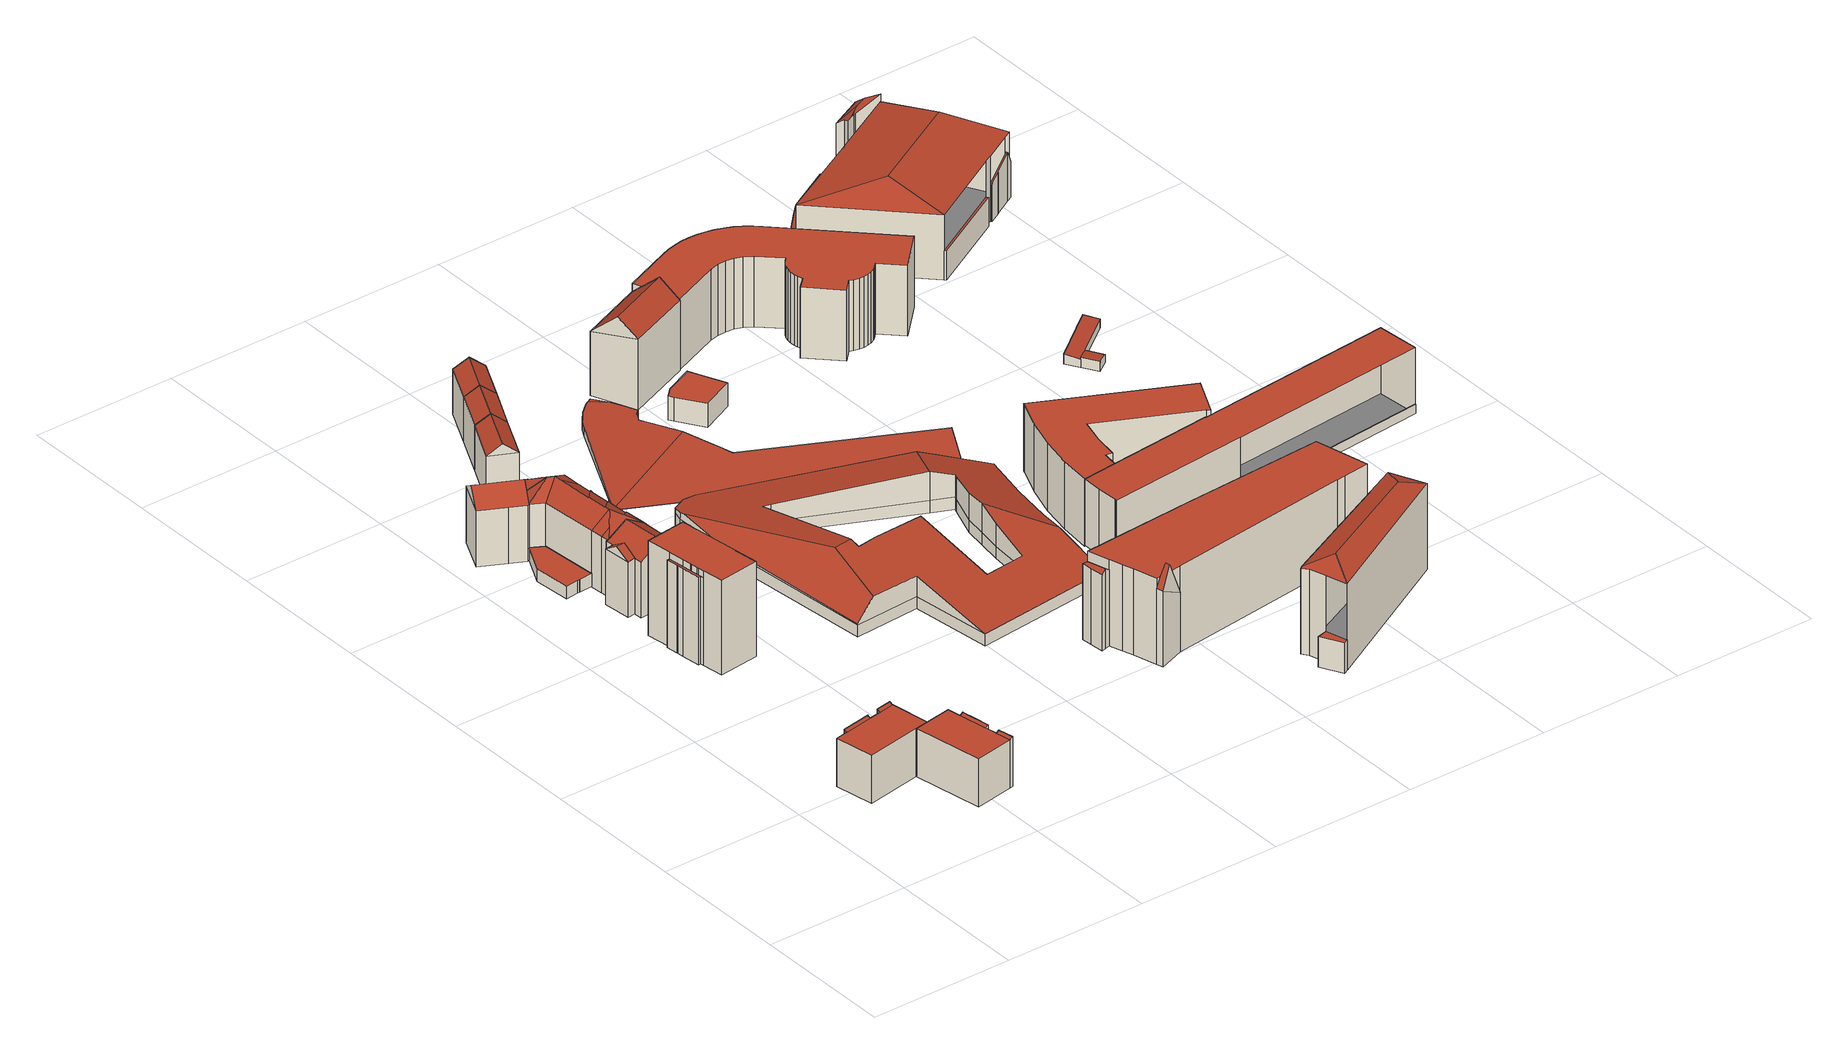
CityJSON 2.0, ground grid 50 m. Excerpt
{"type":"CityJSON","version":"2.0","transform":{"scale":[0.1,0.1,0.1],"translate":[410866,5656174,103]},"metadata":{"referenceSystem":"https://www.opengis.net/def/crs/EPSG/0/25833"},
"CityObjects":{
"building1":{"type":"Building","attributes":{"Gemeindeschluessel":14612000,"Geometrietyp2DReferenz":"3000","function":"31001_9998","roofType":"9999"},"children":["building1-1","building1-2","building1-3"]},
"building1-1":{"type":"BuildingPart","attributes":{"Dachtyp_tdc":"tdcPolyFlatRoof","Dachneigung":26.48,"QualitaetDacherkennung":44,"Geometrietyp2DReferenz":"3000","measuredHeight":17.35,"roofType":"2100"},"parents":["building1"],"geometry":[{"type":"MultiSurface","lod":"2","boundaries":[[[0,1,2,3]],[[1,4,5,2]],[[4,6,7,5]],[[6,8,9,7]],[[10,0,3,11]],[[10,8,6,4,1,0]],[[3,2,5,7,9,11]]],"semantics":{"surfaces":[{"type":"WallSurface"},{"type":"RoofSurface"},{"type":"GroundSurface"}],"values":[0,0,0,0,0,1,2]}}]},
"building1-2":{"type":"BuildingPart","attributes":{"Dachtyp_tdc":"tdcPolyFlatRoof","Dachneigung":30.04,"QualitaetDacherkennung":31,"Geometrietyp2DReferenz":"3000","measuredHeight":17.42,"roofType":"2100"},"parents":["building1"],"geometry":[{"type":"MultiSurface","lod":"2","boundaries":[[[12,13,14,15]],[[16,17,18,19]],[[17,12,15,18]],[[17,16,13,12]],[[15,14,19,18]]],"semantics":{"surfaces":[{"type":"WallSurface"},{"type":"RoofSurface"},{"type":"GroundSurface"}],"values":[0,0,0,1,2]}}]},
"building1-3":{"type":"BuildingPart","attributes":{"Dachtyp_tdc":"tdcPolyFlatRoof","Dachneigung":0,"QualitaetDacherkennung":74,"Geometrietyp2DReferenz":"3000","measuredHeight":16.84,"roofType":"1000"},"parents":["building1"],"geometry":[{"type":"MultiSurface","lod":"2","boundaries":[[[20,10,11]],[[21,9,8]],[[21,22,16,19,9]],[[23,24,25,14,13]],[[24,26,27,25]],[[26,28,29,27]],[[28,30,31,29]],[[28,26,24,23,22,21,20,30]],[[31,11,9,19,14,25,27,29]],[[30,20,11,31]]],"semantics":{"surfaces":[{"type":"WallSurface"},{"type":"RoofSurface"},{"type":"GroundSurface"}],"values":[0,0,0,0,0,0,0,1,2,0]}}]},
"building2":{"type":"Building","attributes":{"Gemeindeschluessel":14612000,"Geometrietyp2DReferenz":"3000","function":"31001_9998","roofType":"9999"},"children":["building2-1","building2-2","building2-3"]},
"building2-1":{"type":"BuildingPart","attributes":{"Dachtyp_tdc":"tdcPolyFlatRoof","Dachneigung":26.18,"QualitaetDacherkennung":71,"Geometrietyp2DReferenz":"3000","measuredHeight":17.4,"roofType":"2100"},"parents":["building2"],"geometry":[{"type":"MultiSurface","lod":"2","boundaries":[[[32,33,34,35]],[[33,36,37,34]],[[36,38,39,37]],[[38,40,41,39]],[[40,42,43,41]],[[40,38,36,33,32,42]],[[43,35,34,37,39,41]]],"semantics":{"surfaces":[{"type":"WallSurface"},{"type":"RoofSurface"},{"type":"GroundSurface"}],"values":[0,0,0,0,0,1,2]}}]},
"building2-2":{"type":"BuildingPart","attributes":{"Dachtyp_tdc":"tdcPolyFlatRoof","Dachneigung":32.02,"QualitaetDacherkennung":54,"Geometrietyp2DReferenz":"3000","measuredHeight":17.48,"roofType":"2100"},"parents":["building2"],"geometry":[{"type":"MultiSurface","lod":"2","boundaries":[[[44,45,46,47]],[[48,49,50,51]],[[49,44,47,50]],[[49,48,45,44]],[[47,46,51,50]]],"semantics":{"surfaces":[{"type":"WallSurface"},{"type":"RoofSurface"},{"type":"GroundSurface"}],"values":[0,0,0,1,2]}}]},
"building2-3":{"type":"BuildingPart","attributes":{"Dachtyp_tdc":"tdcPolyFlatRoof","Dachneigung":0,"QualitaetDacherkennung":74,"Geometrietyp2DReferenz":"3000","measuredHeight":16.84,"roofType":"1000"},"parents":["building2"],"geometry":[{"type":"MultiSurface","lod":"2","boundaries":[[[52,53,54,46,45]],[[53,26,27,54]],[[26,24,25,27]],[[24,55,56,25]],[[55,32,35,56]],[[32,55,24,26,53,52,57,42]],[[43,51,46,54,27,25,56,35]],[[42,57,48,51,43]]],"semantics":{"surfaces":[{"type":"WallSurface"},{"type":"RoofSurface"},{"type":"GroundSurface"}],"values":[0,0,0,0,0,1,2,0]}}]},
"building3":{"type":"Building","attributes":{"Gemeindeschluessel":14612000,"Geometrietyp2DReferenz":"3000","function":"31001_9998","roofType":"9999"},"children":["building3-1","building3-2","building3-3","building3-4"]},
"building3-1":{"type":"BuildingPart","attributes":{"Dachtyp_tdc":"tdcPolyFlatRoof","Dachneigung":0,"QualitaetDacherkennung":58,"Geometrietyp2DReferenz":"3000","measuredHeight":33.25,"roofType":"1000"},"parents":["building3"],"geometry":[{"type":"MultiSurface","lod":"2","boundaries":[[[58,59,60]],[[58,61,62,59]],[[61,63,64,62]],[[63,65,66,64]],[[65,67,68,66]],[[67,69,70,68]],[[69,71,70]],[[72,73,74]],[[72,75,76,73]],[[75,77,78,76]],[[77,79,80,81,78]],[[77,75,72,69,67,65,63,61,58,79]],[[59,62,64,66,68,70,73,76,78,81]]],"semantics":{"surfaces":[{"type":"WallSurface"},{"type":"RoofSurface"},{"type":"GroundSurface"}],"values":[0,0,0,0,0,0,0,0,0,0,0,1,2]}}]},
"building3-2":{"type":"BuildingPart","attributes":{"Dachtyp_tdc":"tdcPolyFlatRoof","Dachneigung":0,"QualitaetDacherkennung":45,"Geometrietyp2DReferenz":"3000","measuredHeight":30.84,"roofType":"1000"},"parents":["building3"],"geometry":[{"type":"MultiSurface","lod":"2","boundaries":[[[71,82,83,70]],[[82,84,85,83]],[[84,86,87,85]],[[86,88,89,87]],[[88,90,89]],[[91,92,93]],[[91,94,95,92]],[[94,74,73,95]],[[94,91,88,86,84,82,71,74]],[[73,70,83,85,87,89,92,95]]],"semantics":{"surfaces":[{"type":"WallSurface"},{"type":"RoofSurface"},{"type":"GroundSurface"}],"values":[0,0,0,0,0,0,0,0,1,2]}}]},
"building3-3":{"type":"BuildingPart","attributes":{"Dachtyp_tdc":"tdcPolyFlatRoof","Dachneigung":0,"QualitaetDacherkennung":39,"Geometrietyp2DReferenz":"3000","measuredHeight":2.91,"roofType":"1000"},"parents":["building3"],"geometry":[{"type":"MultiSurface","lod":"2","boundaries":[[[90,96,97,89]],[[96,98,99,97]],[[98,100,101,99]],[[100,102,103,101]],[[102,93,92,103]],[[93,102,100,98,96,90]],[[89,97,99,101,103,92]]],"semantics":{"surfaces":[{"type":"WallSurface"},{"type":"RoofSurface"},{"type":"GroundSurface"}],"values":[0,0,0,0,0,1,2]}}]},
"building3-4":{"type":"BuildingPart","attributes":{"Dachtyp_tdc":"tdcPolyFlatRoof","Dachneigung":0,"QualitaetDacherkennung":61,"Geometrietyp2DReferenz":"3000","measuredHeight":30.77,"roofType":"1000"},"parents":["building3"],"geometry":[{"type":"MultiSurface","lod":"2","boundaries":[[[80,104,105,81]],[[104,106,107,105]],[[106,108,109,107]],[[108,110,111,109]],[[110,112,113,111]],[[112,114,115,113]],[[114,60,59,115]],[[60,114,112,110,108,106,104,80]],[[105,107,109,111,113,115,59,81]]],"semantics":{"surfaces":[{"type":"WallSurface"},{"type":"RoofSurface"},{"type":"GroundSurface"}],"values":[0,0,0,0,0,0,0,1,2]}}]},
"building4":{"type":"Building","attributes":{"Dachtyp_tdc":"tdcPolyFlatRoof","Gemeindeschluessel":14612000,"Dachneigung":0,"QualitaetDacherkennung":67,"Geometrietyp2DReferenz":"3000","measuredHeight":4.38,"function":"31001_9998","roofType":"1000"},"geometry":[{"type":"Solid","lod":"2","boundaries":[[[[116,117,118,119]],[[117,120,121,118]],[[120,122,123,121]],[[122,124,125,123]],[[124,126,127,125]],[[126,128,129,127]],[[128,130,131,129]],[[130,132,133,131]],[[132,116,119,133]],[[132,130,128,126,124,122,120,117,116]],[[119,118,121,123,125,127,129,131,133]]]],"semantics":{"surfaces":[{"type":"WallSurface"},{"type":"RoofSurface"},{"type":"GroundSurface"}],"values":[[0,0,0,0,0,0,0,0,0,1,2]]}}]},
"building5":{"type":"Building","attributes":{"Dachtyp_tdc":"tdcFreeFormRoof","Gemeindeschluessel":14612000,"Dachneigung":33.11,"QualitaetDacherkennung":54,"Geometrietyp2DReferenz":"3000","measuredHeight":24.17,"function":"31001_9998","roofType":"5000"},"geometry":[{"type":"Solid","lod":"2","boundaries":[[[[134,135,136,137,138]],[[139,140,141,142,138,137,143,144]],[[142,134,138]],[[136,143,137]],[[145,146,147,148,149,150,151,152,153]],[[139,144,146,145]],[[144,143,147,146]],[[143,136,148,147]],[[136,135,149,148]],[[135,134,150,149]],[[134,142,151,150]],[[142,141,152,151]],[[141,140,153,152]],[[140,139,145,153]]]],"semantics":{"surfaces":[{"type":"RoofSurface"},{"type":"WallSurface"},{"type":"GroundSurface"}],"values":[[0,0,1,1,2,1,1,1,1,1,1,1,1,1]]}}]},
"building6":{"type":"Building","attributes":{"Gemeindeschluessel":14612000,"Geometrietyp2DReferenz":"3000","function":"31001_9998","roofType":"9999"},"children":["building6-1","building6-2"]},
"building6-1":{"type":"BuildingPart","attributes":{"Dachtyp_tdc":"tdcGableRoof","Dachneigung":32.97,"QualitaetDacherkennung":72,"Geometrietyp2DReferenz":"3000","measuredHeight":22.6,"roofType":"3100"},"parents":["building6"],"geometry":[{"type":"MultiSurface","lod":"2","boundaries":[[[154,155,156,157]],[[155,158,159,156]],[[158,160,161,159]],[[162,163,164,165]],[[166,158,165,164,167]],[[158,166,160]],[[168,163,154]],[[154,163,162,155]],[[155,162,165,158]],[[156,159,161,157]]],"semantics":{"surfaces":[{"type":"WallSurface"},{"type":"RoofSurface"},{"type":"GroundSurface"}],"values":[0,0,0,1,1,0,0,0,0,2]}}]},
"building6-2":{"type":"BuildingPart","attributes":{"Dachtyp_tdc":"tdcGableRoof","Dachneigung":28.56,"QualitaetDacherkennung":68,"Geometrietyp2DReferenz":"3000","measuredHeight":23.86,"roofType":"3100"},"parents":["building6"],"geometry":[{"type":"MultiSurface","lod":"2","boundaries":[[[169,168,157,170]],[[168,154,157]],[[171,166,161,160,166]],[[166,172,173,161]],[[172,174,175,173]],[[174,176,177,175]],[[176,178,179,177]],[[178,180,181,179]],[[180,182,183,181]],[[182,184,185,183]],[[184,186,187,185]],[[186,188,189,187]],[[188,190,191,189]],[[190,192,193,191]],[[192,194,195,193]],[[194,196,197,195]],[[196,198,199,197]],[[198,200,201,199]],[[200,202,203,201]],[[202,204,205,203]],[[204,206,207,205]],[[206,208,209,207]],[[208,210,211,209]],[[210,212,213,211]],[[212,214,215,213]],[[214,169,170,215]],[[210,208,206,204,202,200,198,196,194,192,190,188,186,184,182,180,178,176]],[[176,174,172,166,171,167,168,169,214,212,210]],[[170,157,161,173,175,177,179,181,183,185,187,189,191,193,195,197,199,201,203,205,207,209,211,213,215]]],"semantics":{"surfaces":[{"type":"WallSurface"},{"type":"RoofSurface"},{"type":"GroundSurface"}],"values":[0,0,0,0,0,0,0,0,0,0,0,0,0,0,0,0,0,0,0,0,0,0,0,0,0,0,1,1,2]}}]},
"building7":{"type":"Building","attributes":{"Dachtyp_tdc":"tdcFreeFormRoof","Gemeindeschluessel":14612000,"Dachneigung":32.18,"QualitaetDacherkennung":74,"Geometrietyp2DReferenz":"3000","measuredHeight":24.27,"function":"31001_9998","roofType":"5000"},"geometry":[{"type":"Solid","lod":"2","boundaries":[[[[216,217,218]],[[219,216,218,220]],[[221,222,223,224,225,226,227,219,220,228]],[[229,230,221,228,231]],[[229,231,232]],[[233,234,230,229,232,178]],[[235,233,178,236]],[[235,236,237]],[[234,233,235,237,238]],[[239,222,221,230,234,238,240]],[[241,239,240,242]],[[241,242,243]],[[223,222,239,241,243,244]],[[245,224,223,244,246]],[[247,245,246,248]],[[247,248,249]],[[225,224,245,247,249,250]],[[226,225,250,251]],[[227,226,251,252]],[[253,216,219,227,252,254]],[[255,256,253,254,257]],[[258,255,257,259]],[[260,261,262,263,264,265,266,267,268,269,270,271,272,273,274,275,276,277,278,279,280,281,282,283,284]],[[257,254,261,260]],[[254,252,262,261]],[[252,251,263,262]],[[251,250,264,263]],[[250,249,265,264]],[[249,248,266,265]],[[248,246,267,266]],[[246,244,268,267]],[[244,243,269,268]],[[243,242,270,269]],[[242,240,271,270]],[[240,238,272,271]],[[238,237,273,272]],[[237,236,274,273]],[[236,178,275,274]],[[178,232,276,275]],[[232,231,277,276]],[[231,228,278,277]],[[228,220,279,278]],[[220,218,280,279]],[[218,217,281,280]],[[217,285,282,281]],[[285,135,283,282]],[[135,259,284,283]],[[259,257,260,284]],[[258,259,135]],[[256,255,258,135,285]],[[216,253,256,285,217]]]],"semantics":{"surfaces":[{"type":"RoofSurface"},{"type":"GroundSurface"},{"type":"WallSurface"}],"values":[[0,0,0,0,0,0,0,0,0,0,0,0,0,0,0,0,0,0,0,0,0,0,1,2,2,2,2,2,2,2,2,2,2,2,2,2,2,2,2,2,2,2,2,2,2,2,2,2,0,0,0]]}}]},
"building8":{"type":"Building","attributes":{"Dachtyp_tdc":"tdcGableRoof","Gemeindeschluessel":14612000,"Dachneigung":36,"QualitaetDacherkennung":79,"Geometrietyp2DReferenz":"3000","measuredHeight":19.28,"function":"31001_9998","roofType":"3100"},"geometry":[{"type":"Solid","lod":"2","boundaries":[[[[286,287,288,289]],[[287,290,291,288]],[[290,292,293,291]],[[292,286,289,293]],[[290,287,294]],[[286,292,295]],[[287,286,295,294]],[[292,290,294,295]],[[289,288,291,293]]]],"semantics":{"surfaces":[{"type":"WallSurface"},{"type":"RoofSurface"},{"type":"GroundSurface"}],"values":[[0,0,0,0,0,0,1,1,2]]}}]},
"building9":{"type":"Building","attributes":{"Dachtyp_tdc":"tdcGableRoof","Gemeindeschluessel":14612000,"Dachneigung":35.4,"QualitaetDacherkennung":85,"Geometrietyp2DReferenz":"3000","measuredHeight":19.24,"function":"31001_9998","roofType":"3100"},"geometry":[{"type":"Solid","lod":"2","boundaries":[[[[296,297,298,288]],[[297,299,300,298]],[[299,290,291,300]],[[290,296,288,291]],[[299,297,301]],[[296,290,302]],[[297,296,302,301]],[[290,299,301,302]],[[288,298,300,291]]]],"semantics":{"surfaces":[{"type":"WallSurface"},{"type":"RoofSurface"},{"type":"GroundSurface"}],"values":[[0,0,0,0,0,0,1,1,2]]}}]},
"building10":{"type":"Building","attributes":{"Dachtyp_tdc":"tdcGableRoof","Gemeindeschluessel":14612000,"Dachneigung":35.85,"QualitaetDacherkennung":84,"Geometrietyp2DReferenz":"3000","measuredHeight":19.27,"function":"31001_9998","roofType":"3100"},"geometry":[{"type":"Solid","lod":"2","boundaries":[[[[303,299,300,304]],[[299,297,298,300]],[[297,305,306,298]],[[305,303,304,306]],[[297,299,301]],[[303,305,307]],[[299,303,307,301]],[[305,297,301,307]],[[304,300,298,306]]]],"semantics":{"surfaces":[{"type":"WallSurface"},{"type":"RoofSurface"},{"type":"GroundSurface"}],"values":[[0,0,0,0,0,0,1,1,2]]}}]},
"building11":{"type":"Building","attributes":{"Dachtyp_tdc":"tdcFreeFormRoof","Gemeindeschluessel":14612000,"Dachneigung":14.26,"QualitaetDacherkennung":2,"Geometrietyp2DReferenz":"3000","measuredHeight":16.99,"function":"31001_9998","roofType":"5000"},"geometry":[{"type":"Solid","lod":"2","boundaries":[[[[308,309,310,311]],[[312,313,314,315,316,317,318,319,320,321,322]],[[323,324,325,326,327]],[[328,329,330,315,314,331,332,333,334,324,323]],[[335,336,337,338,339,340,328,323,327,341,342,343,344,320,319]],[[345,344,343,346]],[[347,321,320,344,345]],[[346,343,342]],[[348,341,327,326,349]],[[342,341,348]],[[350,340,339,351]],[[352,329,328,340,350]],[[351,339,338,353]],[[353,338,337,354]],[[354,337,336,355]],[[355,336,335,356]],[[356,335,319,357]],[[358,334,333,359]],[[360,325,324,334,358]],[[359,333,332,361]],[[361,332,331,308]],[[308,331,314,309]],[[362,315,330,363]],[[363,330,329,352]],[[349,326,325,360]],[[364,322,321,347]],[[365,312,322,364]],[[357,319,318,366]],[[366,318,317,367]],[[367,317,316,368]],[[362,363,369,370]],[[363,352,371,369]],[[352,350,372,371]],[[350,351,373,372]],[[351,353,374,373]],[[353,354,375,374]],[[354,355,376,375]],[[355,356,377,376]],[[356,357,378,377]],[[357,366,379,378]],[[366,367,380,379]],[[367,368,381,380]],[[368,362,370,381]],[[309,382,383,310]],[[382,365,384,383]],[[365,364,385,384]],[[364,347,386,385]],[[347,345,387,386]],[[345,346,388,387]],[[346,342,389,388]],[[342,348,390,389]],[[348,349,391,390]],[[349,360,392,391]],[[360,358,393,392]],[[358,359,394,393]],[[359,361,395,394]],[[361,308,311,395]],[[368,316,315,362]],[[309,314,313,382]],[[382,313,312,365]],[[310,383,384,385,386,387,388,389,390,391,392,393,394,395,311],[370,369,371,372,373,374,375,376,377,378,379,380,381]]]],"semantics":{"surfaces":[{"type":"WallSurface"},{"type":"RoofSurface"},{"type":"GroundSurface"}],"values":[[0,1,1,1,1,0,0,0,0,0,0,0,0,0,0,0,0,0,0,0,0,0,0,0,0,0,0,0,0,0,0,0,0,0,0,0,0,0,0,0,0,0,0,0,0,0,0,0,0,0,0,0,0,0,0,0,0,0,0,0,2]]}}]},
"building12":{"type":"Building","attributes":{"Dachtyp_tdc":"tdcFreeFormRoof","Gemeindeschluessel":14612000,"Dachneigung":10.06,"QualitaetDacherkennung":10,"Geometrietyp2DReferenz":"3000","measuredHeight":5.5,"function":"31001_9998","roofType":"5000"},"geometry":[{"type":"Solid","lod":"2","boundaries":[[[[396,397,398,399]],[[397,400,401,398]],[[400,402,403,401]],[[402,404,405,403]],[[404,406,407,405]],[[406,408,409,407]],[[408,410,411,409]],[[410,412,413,411]],[[412,414,415,413]],[[414,416,417,415]],[[416,418,419,417]],[[418,420,421,419]],[[420,422,423,421]],[[422,424,425,423]],[[424,426,427,425]],[[426,428,429,427]],[[428,430,431,429]],[[432,433,400,397,396,430,428,426,424,434,435,410,408,406,404]],[[416,414,412,435,434,422,420,418]],[[432,402,433]],[[402,400,433]],[[412,410,435]],[[424,422,434]],[[404,402,432]],[[431,399,398,401,403,405,407,409,411,413,415,417,419,421,423,425,427,429]],[[430,396,399,431]]]],"semantics":{"surfaces":[{"type":"WallSurface"},{"type":"RoofSurface"},{"type":"GroundSurface"}],"values":[[0,0,0,0,0,0,0,0,0,0,0,0,0,0,0,0,0,1,1,1,0,0,0,0,2,0]]}}]},
"building13":{"type":"Building","attributes":{"Gemeindeschluessel":14612000,"Geometrietyp2DReferenz":"3000","function":"31001_9998","roofType":"9999"},"children":["building13-1","building13-2","building13-3","building13-4","building13-5","building13-6"]},
"building13-1":{"type":"BuildingPart","attributes":{"Dachtyp_tdc":"tdcPolyFlatRoof","Dachneigung":0,"QualitaetDacherkennung":0,"Geometrietyp2DReferenz":"3000","measuredHeight":3.53,"roofType":"9999"},"parents":["building13"],"geometry":[{"type":"MultiSurface","lod":"2","boundaries":[[[436,437,438,439,440]],[[440,439,441,442]],[[438,437,443,444]],[[437,436,445,443]],[[442,441,444,443,445]],[[444,441,439,438]],[[442,445,436,440]]],"semantics":{"surfaces":[{"type":"RoofSurface"},{"type":"WallSurface"},{"type":"GroundSurface"},{"type":"ClosureSurface","isClosure":"1","QuelleClosure":"LoD1Solid"}],"values":[0,1,1,1,2,3,3]}}]},
"building13-2":{"type":"BuildingPart","attributes":{"Dachtyp_tdc":"tdcPolyFlatRoof","Dachneigung":0,"QualitaetDacherkennung":1,"Geometrietyp2DReferenz":"3000","measuredHeight":10.69,"roofType":"1000"},"parents":["building13"],"geometry":[{"type":"MultiSurface","lod":"2","boundaries":[[[446,447,448,449]],[[447,450,451,448]],[[450,452,453,451]],[[452,450,447,446]],[[449,448,451,453]]],"semantics":{"surfaces":[{"type":"WallSurface"},{"type":"RoofSurface"},{"type":"GroundSurface"}],"values":[0,0,0,1,2]}}]},
"building13-3":{"type":"BuildingPart","attributes":{"Dachtyp_tdc":"tdcFreeFormRoof","Dachneigung":34.91,"QualitaetDacherkennung":1,"Geometrietyp2DReferenz":"3000","measuredHeight":27.26,"roofType":"5000"},"parents":["building13"],"geometry":[{"type":"MultiSurface","lod":"2","boundaries":[[[454,455,456,457]],[[455,458,459,456]],[[458,460,461,459]],[[462,463,464,465]],[[463,454,457,464]],[[460,458,466]],[[458,455,454,463,466]],[[463,462,460,466]],[[457,456,459,461,465,464]]],"semantics":{"surfaces":[{"type":"WallSurface"},{"type":"RoofSurface"},{"type":"GroundSurface"}],"values":[0,0,0,0,0,1,1,1,2]}}]},
"building13-4":{"type":"BuildingPart","attributes":{"Dachtyp_tdc":"tdcFreeFormRoof","Dachneigung":20.91,"QualitaetDacherkennung":6,"Geometrietyp2DReferenz":"3000","measuredHeight":33.16,"roofType":"5000"},"parents":["building13"],"geometry":[{"type":"MultiSurface","lod":"2","boundaries":[[[467,468,446,449,469]],[[470,471,472,453,452]],[[471,473,474,472]],[[473,475,476,474]],[[475,477,440,442,476]],[[478,467,469,445,436]],[[475,473,471,470,468,479]],[[468,467,480,479]],[[467,478,480]],[[478,477,475,479,480]],[[469,449,453,472,474,476,442,445]]],"semantics":{"surfaces":[{"type":"WallSurface"},{"type":"RoofSurface"},{"type":"GroundSurface"}],"values":[0,0,0,0,0,0,1,1,1,1,2]}}]},
"building13-5":{"type":"BuildingPart","attributes":{"Dachtyp_tdc":"tdcFreeFormRoof","Dachneigung":63.79,"QualitaetDacherkennung":1,"Geometrietyp2DReferenz":"3000","measuredHeight":33.86,"roofType":"5000"},"parents":["building13"],"geometry":[{"type":"MultiSurface","lod":"2","boundaries":[[[481,482,483]],[[484,485,486]],[[482,481,485,484]],[[481,487,486,485]],[[481,483,488,489,487]],[[482,490,488,483]]],"semantics":{"surfaces":[{"type":"WallSurface"},{"type":"GroundSurface"},{"type":"RoofSurface"}],"values":[0,1,0,0,2,2]}}]},
"building13-6":{"type":"BuildingPart","attributes":{"Dachtyp_tdc":"tdcPolyFlatRoof","Dachneigung":0,"QualitaetDacherkennung":33,"Geometrietyp2DReferenz":"3000","measuredHeight":30.17,"roofType":"1000"},"parents":["building13"],"geometry":[{"type":"MultiSurface","lod":"2","boundaries":[[[491,492,482,484,441,439]],[[493,494,495,486,487]],[[494,496,497,495]],[[496,498,462,465,497]],[[499,500,501,461]],[[500,502,503,501]],[[441,484,486,495,497,465,461,501,503,504,444]],[[502,505,504,503]],[[505,506,438,444,504]],[[506,505,502,500,499,498,496,494,493,489,490,492,491]]],"semantics":{"surfaces":[{"type":"WallSurface"},{"type":"GroundSurface"},{"type":"RoofSurface"}],"values":[0,0,0,0,0,0,1,0,0,2]}}]},
"building14":{"type":"Building","attributes":{"Dachtyp_tdc":"tdcPolyFlatRoof","Gemeindeschluessel":14612000,"Dachneigung":0,"QualitaetDacherkennung":56,"Geometrietyp2DReferenz":"3000","measuredHeight":8.36,"function":"31001_9998","roofType":"1000"},"geometry":[{"type":"Solid","lod":"2","boundaries":[[[[507,508,509,510]],[[508,511,512,509]],[[511,513,514,512]],[[513,515,516,514]],[[515,517,518,516]],[[517,519,520,518]],[[521,507,510,522]],[[519,523,524,520]],[[523,525,526,524]],[[525,521,522,526]],[[525,523,519,517,515,513,511,508,507,521]],[[522,510,509,512,514,516,518,520,524,526]]]],"semantics":{"surfaces":[{"type":"WallSurface"},{"type":"RoofSurface"},{"type":"GroundSurface"}],"values":[[0,0,0,0,0,0,0,0,0,0,1,2]]}}]},
"building15":{"type":"Building","attributes":{"Dachtyp_tdc":"tdcGableRoof","Gemeindeschluessel":14612000,"Dachneigung":41.19,"QualitaetDacherkennung":56,"Geometrietyp2DReferenz":"3000","measuredHeight":30.45,"function":"31001_9998","roofType":"3100"},"geometry":[{"type":"Solid","lod":"2","boundaries":[[[[527,528,529,530]],[[528,531,532,529]],[[531,533,534,532]],[[533,527,530,534]],[[531,528,535]],[[527,533,536]],[[528,527,536,535]],[[533,531,535,536]],[[530,529,532,534]]]],"semantics":{"surfaces":[{"type":"WallSurface"},{"type":"RoofSurface"},{"type":"GroundSurface"}],"values":[[0,0,0,0,0,0,1,1,2]]}}]},
"building16":{"type":"Building","attributes":{"name":"Motel One","Dachtyp_tdc":"tdcPolyFlatRoof","Gemeindeschluessel":14612000,"Dachneigung":0,"QualitaetDacherkennung":41,"Geometrietyp2DReferenz":"3000","measuredHeight":23.58,"function":"31001_2000","roofType":"1000"},"geometry":[{"type":"Solid","lod":"2","boundaries":[[[[537,538,539,540]],[[538,541,542,539]],[[541,543,544,542]],[[543,545,546,544]],[[545,547,548,546]],[[547,549,550,548]],[[549,551,552,550]],[[551,553,554,552]],[[553,555,556,554]],[[555,557,558,556]],[[557,559,560,558]],[[559,561,562,560]],[[561,563,564,562]],[[563,565,566,564]],[[565,567,568,566]],[[567,537,540,568]],[[567,565,563,561,559,557,555,553,551,549,547,545,543,541,538,537]],[[540,539,542,544,546,548,550,552,554,556,558,560,562,564,566,568]]]],"semantics":{"surfaces":[{"type":"WallSurface"},{"type":"RoofSurface"},{"type":"GroundSurface"}],"values":[[0,0,0,0,0,0,0,0,0,0,0,0,0,0,0,0,1,2]]}}]},
"building17":{"type":"Building","attributes":{"name":"Stadtbezirksamt Altstadt","Dachtyp_tdc":"tdcPolyFlatRoof","Gemeindeschluessel":14612000,"Dachneigung":0,"QualitaetDacherkennung":4,"Geometrietyp2DReferenz":"3000","measuredHeight":24.84,"function":"31001_3012","roofType":"1000"},"geometry":[{"type":"Solid","lod":"2","boundaries":[[[[569,570,571,572]],[[570,573,574,571]],[[573,575,576,574]],[[575,577,578,576]],[[577,579,580,578]],[[579,581,582,580]],[[581,583,584,582]],[[583,585,586,584]],[[585,587,588,586]],[[587,589,590,588]],[[589,591,592,590]],[[591,593,594,592]],[[593,595,596,594]],[[595,597,598,596]],[[597,599,600,598]],[[599,601,602,600]],[[601,603,604,602]],[[603,605,606,604]],[[605,607,608,606]],[[607,609,610,608]],[[609,611,612,610]],[[611,613,614,612]],[[613,615,616,614]],[[615,617,618,616]],[[617,619,620,618]],[[619,621,622,620]],[[621,623,624,622]],[[623,625,626,624]],[[625,627,628,626]],[[627,629,630,628]],[[629,631,632,630]],[[631,633,634,632]],[[633,635,636,634]],[[635,637,638,636]],[[637,639,640,638]],[[639,641,642,640]],[[641,643,644,642]],[[643,645,646,644]],[[645,647,648,646]],[[647,649,650,648]],[[649,651,652,650]],[[651,653,654,652]],[[653,569,572,654]],[[653,651,649,647,645,643,641,639,637,635,633,631,629,627,625,623,621,619,617,615,613,611,609,607,605,603,601,599,597,595,593,591,589,587,585,583,581,579,577,575,573,570,569]],[[572,571,574,576,578,580,582,584,586,588,590,592,594,596,598,600,602,604,606,608,610,612,614,616,618,620,622,624,626,628,630,632,634,636,638,640,642,644,646,648,650,652,654]]]],"semantics":{"surfaces":[{"type":"WallSurface"},{"type":"RoofSurface"},{"type":"GroundSurface"}],"values":[[0,0,0,0,0,0,0,0,0,0,0,0,0,0,0,0,0,0,0,0,0,0,0,0,0,0,0,0,0,0,0,0,0,0,0,0,0,0,0,0,0,0,0,1,2]]}}]},
"building18":{"type":"Building","attributes":{"name":"Motel One","Gemeindeschluessel":14612000,"Geometrietyp2DReferenz":"3000","function":"31001_2071","roofType":"9999"},"children":["building18-1","building18-2"]},
"building18-1":{"type":"BuildingPart","attributes":{"Dachtyp_tdc":"tdcPolyFlatRoof","Dachneigung":0,"QualitaetDacherkennung":41,"Geometrietyp2DReferenz":"3000","measuredHeight":23.12,"roofType":"1000"},"parents":["building18"],"geometry":[{"type":"MultiSurface","lod":"2","boundaries":[[[655,656,657,658,659]],[[656,660,661,657]],[[660,662,663,661]],[[662,664,665,663]],[[664,555,666,665]],[[555,553,667,666]],[[553,668,669,667]],[[668,670,671,669]],[[670,672,673,671]],[[672,674,675,676,673]],[[672,670,668,553,555,664,662,660,656,655,674]],[[676,658,657,661,663,665,666,667,669,671,673]]],"semantics":{"surfaces":[{"type":"WallSurface"},{"type":"RoofSurface"},{"type":"GroundSurface"}],"values":[0,0,0,0,0,0,0,0,0,0,1,2]}}]},
"building18-2":{"type":"BuildingPart","attributes":{"Dachtyp_tdc":"tdcPolyFlatRoof","Dachneigung":0,"QualitaetDacherkennung":0,"Geometrietyp2DReferenz":"3000","measuredHeight":3.16,"roofType":"9999"},"parents":["building18"],"geometry":[{"type":"MultiSurface","lod":"2","boundaries":[[[659,677,678,675]],[[675,678,679,676]],[[678,677,680,679]],[[677,659,658,680]],[[676,679,680,658]],[[676,658,659,675]]],"semantics":{"surfaces":[{"type":"RoofSurface"},{"type":"WallSurface"},{"type":"GroundSurface"},{"type":"ClosureSurface","isClosure":"1","QuelleClosure":"LoD1Solid"}],"values":[0,1,1,1,2,3]}}]},
"building19":{"type":"Building","attributes":{"Gemeindeschluessel":14612000,"Geometrietyp2DReferenz":"3000","function":"31001_9998","roofType":"9999"},"children":["building19-1","building19-2"]},
"building19-1":{"type":"BuildingPart","attributes":{"Dachtyp_tdc":"tdcPolyFlatRoof","Dachneigung":7.46,"QualitaetDacherkennung":75,"Geometrietyp2DReferenz":"3000","measuredHeight":3.45,"roofType":"2100"},"parents":["building19"],"geometry":[{"type":"MultiSurface","lod":"2","boundaries":[[[681,682,683,684]],[[682,685,686,683]],[[685,687,688,686]],[[687,689,690,688]],[[689,691,692,690]],[[691,689,687,685,682,681]],[[684,683,686,688,690,692]]],"semantics":{"surfaces":[{"type":"WallSurface"},{"type":"RoofSurface"},{"type":"GroundSurface"}],"values":[0,0,0,0,0,1,2]}}]},
"building19-2":{"type":"BuildingPart","attributes":{"Dachtyp_tdc":"tdcPolyFlatRoof","Dachneigung":7.66,"QualitaetDacherkennung":61,"Geometrietyp2DReferenz":"3000","measuredHeight":3.48,"roofType":"2100"},"parents":["building19"],"geometry":[{"type":"MultiSurface","lod":"2","boundaries":[[[693,694,692,691]],[[693,695,696,694]],[[695,697,698,696]],[[697,699,681,684,698]],[[699,697,695,693,691]],[[692,694,696,698,684]]],"semantics":{"surfaces":[{"type":"WallSurface"},{"type":"RoofSurface"},{"type":"GroundSurface"}],"values":[0,0,0,0,1,2]}}]},
"building20":{"type":"Building","attributes":{"name":"Gesundheitsberatungszentrum","Gemeindeschluessel":14612000,"Geometrietyp2DReferenz":"3000","function":"31001_3010","roofType":"9999"},"children":["building20-1","building20-2","building20-3","building20-4","building20-5","building20-6"]},
"building20-1":{"type":"BuildingPart","attributes":{"Dachtyp_tdc":"tdcHipRoof","Dachneigung":45.68,"QualitaetDacherkennung":22,"Geometrietyp2DReferenz":"3000","measuredHeight":26.24,"roofType":"3200"},"parents":["building20"],"geometry":[{"type":"MultiSurface","lod":"2","boundaries":[[[700,701,702,703,704]],[[705,706,707]],[[705,708,709,706]],[[708,710,711,709]],[[710,712,713,711]],[[712,714,715,713]],[[714,700,704,715]],[[701,700,716]],[[710,708,705,717,718]],[[700,714,712,710,718,716]],[[717,701,716,718]],[[704,703,719,706,709,711,713,715]]],"semantics":{"surfaces":[{"type":"WallSurface"},{"type":"RoofSurface"},{"type":"GroundSurface"}],"values":[0,0,0,0,0,0,0,1,1,1,1,2]}}]},
"building20-2":{"type":"BuildingPart","attributes":{"Dachtyp_tdc":"tdcFreeFormRoof","Dachneigung":18.18,"QualitaetDacherkennung":1,"Geometrietyp2DReferenz":"3000","measuredHeight":17.08,"roofType":"5000"},"parents":["building20"],"geometry":[{"type":"MultiSurface","lod":"2","boundaries":[[[720,721,722,723,724,725,726]],[[727,728,729,730,731,732,733,734,735,736]],[[723,722,728,727]],[[722,721,729,728]],[[737,738,732,731]],[[738,739,733,732]],[[739,726,734,733]],[[726,725,735,734]],[[725,724,736,735]],[[724,723,727,736]],[[726,739,738,737,720]]],"semantics":{"surfaces":[{"type":"RoofSurface"},{"type":"GroundSurface"},{"type":"WallSurface"}],"values":[0,1,2,2,2,2,2,2,2,2,0]}}]},
"building20-3":{"type":"BuildingPart","attributes":{"Dachtyp_tdc":"tdcPolyFlatRoof","Dachneigung":0,"QualitaetDacherkennung":1,"Geometrietyp2DReferenz":"3000","measuredHeight":10.24,"roofType":"1000"},"parents":["building20"],"geometry":[{"type":"MultiSurface","lod":"2","boundaries":[[[740,741,742,743]],[[741,744,745,742]],[[744,746,747,745]],[[746,744,741,740]],[[743,742,745,747]]],"semantics":{"surfaces":[{"type":"WallSurface"},{"type":"RoofSurface"},{"type":"GroundSurface"}],"values":[0,0,0,1,2]}}]},
"building20-4":{"type":"BuildingPart","attributes":{"Dachtyp_tdc":"tdcPolyFlatRoof","Dachneigung":2.8,"QualitaetDacherkennung":18,"Geometrietyp2DReferenz":"3000","measuredHeight":12.35,"roofType":"2100"},"parents":["building20"],"geometry":[{"type":"MultiSurface","lod":"2","boundaries":[[[748,749,750,751]],[[749,752,753,750]],[[752,754,755,753]],[[754,756,757,755]],[[756,758,759,757]],[[760,748,751,761]],[[760,758,756,754,752,749,748]],[[751,750,753,755,757,759,761]]],"semantics":{"surfaces":[{"type":"WallSurface"},{"type":"RoofSurface"},{"type":"GroundSurface"}],"values":[0,0,0,0,0,0,1,2]}}]},
"building20-5":{"type":"BuildingPart","attributes":{"Dachtyp_tdc":"tdcPolyFlatRoof","Dachneigung":0,"QualitaetDacherkennung":1,"Geometrietyp2DReferenz":"3000","measuredHeight":9.23,"roofType":"1000"},"parents":["building20"],"geometry":[{"type":"MultiSurface","lod":"2","boundaries":[[[762,763,764,765]],[[763,707,706,764]],[[766,767,768,769]],[[767,762,765,768]],[[767,766,702,770,707,763,762]],[[765,764,706,719,703,769,768]]],"semantics":{"surfaces":[{"type":"WallSurface"},{"type":"RoofSurface"},{"type":"GroundSurface"}],"values":[0,0,0,0,1,2]}}]},
"building20-6":{"type":"BuildingPart","attributes":{"Dachtyp_tdc":"tdcFreeFormRoof","Dachneigung":11.39,"QualitaetDacherkennung":10,"Geometrietyp2DReferenz":"3000","measuredHeight":27.03,"roofType":"5000"},"parents":["building20"],"geometry":[{"type":"MultiSurface","lod":"2","boundaries":[[[771,772,773,703,702]],[[772,774,775,773]],[[774,776,777,775]],[[776,778,779,777]],[[778,780,781,779]],[[780,782,783,781]],[[782,784,785,783]],[[784,786,787,785]],[[786,788,789,787]],[[788,790,791,789]],[[790,792,793,791]],[[792,794,795,793]],[[794,796,797,795]],[[796,798,737,731,797]],[[799,800,740,743,729,721]],[[801,802,760,761,747,746]],[[803,804,766,769,759,758]],[[802,801,805]],[[801,800,799,798,806,805]],[[798,796,794,792,790,788,786,784,782,780,778,776,774,772,771,806]],[[771,804,803,802,805,806]],[[703,773,775,777,779,781,783,785,787,789,791,793,795,797,731,730,729,743,747,761,759,769]]],"semantics":{"surfaces":[{"type":"WallSurface"},{"type":"RoofSurface"},{"type":"GroundSurface"}],"values":[0,0,0,0,0,0,0,0,0,0,0,0,0,0,0,0,0,1,1,1,1,2]}}]}
},
"vertices":[
[138,459,271],[141,460,271],[141,460,98],[138,459,98],[189,468,271],[189,468,98],[239,477,271],[239,477,98],[241,466,265],[241,466,98],[141,448,265],[141,448,98],
[335,494,272],[337,483,265],[337,483,98],[335,494,98],[284,473,265],[282,485,272],[282,485,98],[284,473,98],
[141,448,266],[241,466,266],[284,473,266],[337,483,266],[360,346,266],[360,346,98],[313,338,266],[313,338,98],[119,304,266],[119,304,98],[95,440,266],[95,440,98],
[457,314,266],[469,316,272],[469,316,98],[457,314,98],[469,315,272],[469,315,98],[476,273,272],[476,273,98],[486,216,272],[486,216,98],[475,214,266],[475,214,98],
[503,121,272],[492,119,265],[492,119,98],[503,121,98],[482,173,265],[493,175,272],[493,175,98],[482,173,98],
[492,119,266],[355,95,266],[355,95,98],[449,361,266],[449,361,98],[482,173,266],
[179,1348,423],[179,1348,91],[179,1348,398],[168,1434,423],[168,1434,91],[311,1451,423],[311,1451,91],[315,1422,423],[315,1422,91],[315,1416,423],[315,1416,91],[318,1394,423],[318,1394,91],[318,1394,399],[337,1233,423],[337,1233,91],[337,1233,399],[348,1148,423],[348,1148,91],[205,1131,423],[205,1131,91],[196,1204,423],[196,1204,398],[196,1204,91],
[319,1388,399],[319,1388,91],[322,1365,399],[322,1365,91],[329,1366,399],[329,1366,91],[335,1322,399],[335,1322,91],[335,1322,120],[340,1281,399],[340,1281,91],[340,1281,120],[345,1234,399],[345,1234,91],
[380,1328,120],[380,1328,91],[385,1288,120],[385,1288,91],[385,1287,120],[385,1287,91],[382,1286,120],[382,1286,91],
[194,1217,398],[194,1217,91],[187,1216,398],[187,1216,91],[179,1280,398],[179,1280,91],[176,1302,398],[176,1302,91],[176,1305,398],[176,1305,91],[171,1347,398],[171,1347,91],
[158,1751,127],[153,1751,127],[153,1751,83],[158,1751,83],[108,1747,127],[108,1747,83],[98,1875,127],[98,1875,83],[149,1978,127],[149,1978,83],[150,1981,127],[150,1981,83],[193,1956,127],[193,1956,83],[208,1755,127],[208,1755,83],[163,1752,127],[163,1752,83],
[180,2042,321],[209,2101,278],[65,2172,278],[36,2110,323],[179,2040,323],[145,1980,277],[149,1978,277],[150,1981,279],[179,2039,322],[7,2049,277],[94,2006,277],[145,1980,81],[94,2006,81],[7,2049,81],[65,2172,81],[209,2101,81],[180,2042,81],[179,2039,81],[150,1981,81],[149,1978,81],
[215,1559,277],[188,1555,277],[188,1555,83],[215,1559,83],[180,1653,277],[180,1653,83],[208,1655,277],[208,1655,83],[188,1555,279],[215,1559,280],[212,1606,309],[184,1604,309],[208,1655,278],[208,1654,279],[215,1559,278],
[217,1530,278],[217,1530,83],[208,1655,279],[206,1682,279],[206,1682,83],[214,1682,283],[214,1682,83],[285,1688,322],[285,1688,83],[356,1694,278],[356,1694,83],[357,1687,278],[357,1687,83],[354,1687,279],[354,1687,83],[359,1620,279],[359,1620,83],[362,1621,277],[362,1621,83],[363,1613,277],[363,1613,83],[360,1613,279],[360,1613,83],[365,1549,279],[365,1549,83],[367,1550,278],[367,1550,83],[368,1542,278],[368,1542,83],[356,1541,285],[356,1541,83],[356,1544,285],[356,1544,83],[321,1541,306],[321,1541,83],[322,1539,306],[322,1539,83],[310,1538,313],[310,1538,83],[310,1540,313],[310,1540,83],[297,1539,322],[297,1539,83],[283,1539,315],[283,1539,83],[283,1536,315],[283,1536,83],
[241,2009,322],[179,2039,278],[150,1981,278],[260,1998,323],[193,1956,278],[277,1761,322],[276,1776,323],[275,1777,322],[271,1847,322],[269,1848,321],[263,1973,323],[261,1997,323],[208,1755,278],[241,1714,297],[278,1758,322],[212,1712,278],[214,1682,278],[313,1731,304],[309,1731,304],[342,1764,284],[351,1764,278],[350,1772,278],[347,1772,278],[339,1845,281],[343,1842,278],[341,1846,281],[345,1842,278],[345,1850,278],[341,1850,278],[333,1922,281],[337,1919,278],[335,1922,281],[339,1919,278],[339,1927,278],[335,1926,278],[333,1976,278],[330,2042,278],[241,2010,321],[269,2072,278],[214,2082,286],[239,2014,319],[230,2089,278],[215,2085,286],[231,2091,278],[230,2089,80],[269,2072,80],[330,2042,80],[333,1976,80],[335,1926,80],[339,1927,80],[339,1919,80],[337,1919,80],[341,1850,80],[345,1850,80],[345,1842,80],[343,1842,80],[347,1772,80],[350,1772,80],[351,1764,80],[356,1694,80],[214,1682,80],[212,1712,80],[208,1755,80],[193,1956,80],[150,1981,80],[179,2039,80],[180,2042,80],[209,2101,80],[231,2091,80],[180,2042,278],
[248,2310,239],[324,2463,239],[324,2463,82],[248,2310,82],[412,2419,239],[412,2419,82],[337,2267,239],[337,2267,82],[368,2441,275],[293,2288,275],
[324,2463,240],[393,2604,240],[393,2604,82],[482,2560,239],[482,2560,82],[437,2582,275],[367,2441,275],
[549,2698,239],[549,2698,82],[461,2742,240],[461,2742,82],[505,2720,275],
[702,1889,124],[1297,1595,124],[1297,1595,81],[702,1889,81],[1502,1489,131],[1358,1565,181],[1297,1595,202],[1238,1458,226],[1309,1426,202],[1304,1412,204],[1265,1302,220],[1253,1226,226],[1400,1047,177],[1410,1135,172],[1445,1297,156],[741,1276,251],[599,1812,151],[600,1664,134],[657,1058,127],[717,1062,197],[806,1282,251],[777,1666,181],[802,1656,183],[702,1889,138],[657,1893,137],[608,1867,141],[599,1832,147],[1239,1142,205],[1227,999,169],[1081,983,169],[1054,1265,241],[878,1256,243],[808,1246,242],[889,1073,196],[923,789,124],[1404,840,125],[1399,1040,176],[1399,1040,124],[1404,840,124],[1410,1135,124],[889,1073,124],[657,1058,124],[808,1246,124],[878,1256,124],[777,1666,124],[1054,1265,124],[1081,983,124],[1227,999,124],[1239,1142,124],[1253,1226,124],[599,1832,124],[608,1867,124],[600,1664,124],[657,1893,124],[1238,1458,124],[802,1656,124],[1445,1297,124],[1502,1489,124],[1265,1302,124],[1304,1412,124],[1309,1426,124],[802,1656,81],[1238,1458,81],[777,1666,81],[808,1246,81],[878,1256,81],[1054,1265,81],[1081,983,81],[1227,999,81],[1239,1142,81],[1253,1226,81],[1265,1302,81],[1304,1412,81],[1309,1426,81],[1358,1565,124],[1358,1565,81],[1502,1489,81],[1445,1297,81],[1410,1135,81],[1399,1040,81],[1404,840,81],[923,789,81],[889,1073,81],[657,1058,81],[600,1664,81],[599,1832,81],[608,1867,81],[657,1893,81],
[782,2533,39],[805,2561,43],[805,2561,4],[782,2533,4],[834,2584,47],[834,2584,4],[865,2601,46],[865,2601,4],[928,2453,57],[928,2453,4],[920,2448,56],[920,2448,4],[913,2441,55],[913,2441,4],[900,2415,53],[900,2415,4],[1022,2122,39],[1022,2122,4],[1613,1832,39],[1613,1832,4],[1533,1669,7],[1533,1669,4],[610,2121,7],[610,2121,4],[601,2128,7],[601,2128,4],[597,2135,8],[597,2135,4],[594,2143,8],[594,2143,4],[594,2151,9],[594,2151,4],[596,2159,9],[596,2159,4],[764,2502,36],[764,2502,4],[892,2538,54],[848,2591,49],[595,2139,9],[957,2278,59],
[2136,416,130],[2133,422,130],[2116,490,130],[1993,475,130],[2029,365,130],[1993,475,94],[2029,365,94],[2133,422,94],[2116,490,94],[2136,416,94],
[1669,13,201],[1652,4,201],[1652,4,94],[1669,13,94],[1612,79,201],[1612,79,94],[1647,89,201],[1647,89,94],
[1165,540,360],[1160,587,359],[1160,587,94],[1165,540,94],[1158,624,360],[1158,624,94],[1177,625,360],[1177,625,94],[1199,549,360],[1182,545,372],[1182,545,94],[1199,549,94],[1170,614,367],
[2190,298,396],[1669,13,396],[2190,298,94],[1647,89,396],[1631,145,396],[1631,145,94],[1616,168,393],[1616,168,94],[1623,172,396],[1623,172,94],[2029,365,396],[2136,416,396],[1717,129,426],[2103,326,421],
[1253,360,360],[1343,395,303],[1287,373,433],[1343,395,94],[1253,360,94],[1246,384,94],[1246,384,360],[1283,388,433],[1264,386,396],[1300,390,396],
[1993,475,396],[1343,395,396],[1246,384,396],[1225,465,396],[1225,465,94],[1212,503,396],[1212,503,94],[1199,549,396],[1177,625,396],[1584,653,396],[1584,653,94],[2073,679,396],[2073,679,94],[2097,573,94],[2097,573,396],[2116,490,396],
[988,2360,125],[979,2375,125],[979,2375,42],[988,2360,42],[982,2379,125],[982,2379,42],[996,2392,125],[996,2392,42],[1007,2403,125],[1007,2403,42],[1107,2447,125],[1107,2447,42],[1120,2418,125],[1120,2418,42],[1045,2272,125],[1045,2272,42],[1160,2328,125],[1160,2328,42],[1162,2324,125],[1162,2324,42],
[1157,2545,303],[928,2453,304],[928,2453,58],[1157,2545,58],[865,2601,282],[865,2601,58],[1096,2696,281],[1096,2696,58],[901,2516,362],[1131,2610,362],
[2068,1226,323],[2003,1093,323],[2003,1093,87],[2068,1226,87],[1992,1098,323],[1992,1098,87],[1992,1099,323],[1992,1099,87],[1668,1258,323],[1668,1258,87],[1646,1173,323],[1646,1173,87],[1632,1087,323],[1632,1087,87],[1608,1090,323],[1608,1090,87],[1601,1038,323],[1601,1038,87],[1480,1026,323],[1480,1026,87],[1491,1136,323],[1491,1136,87],[1512,1245,323],[1512,1245,87],[1545,1351,323],[1545,1351,87],[1588,1452,323],[1588,1452,87],[1587,1453,323],[1587,1453,87],[1591,1460,323],[1591,1460,87],
[1715,2330,309],[1703,2320,309],[1703,2320,61],[1715,2330,61],[1688,2313,309],[1688,2313,61],[1673,2308,309],[1673,2308,61],[1657,2306,309],[1657,2306,61],[1641,2306,309],[1641,2306,61],[1622,2310,309],[1622,2310,61],[1608,2316,309],[1608,2316,61],[1571,2279,309],[1571,2279,61],[1474,2377,309],[1474,2377,61],[1509,2410,309],[1509,2410,61],[1504,2427,309],[1504,2427,61],[1502,2440,309],[1502,2440,61],[1501,2457,309],[1501,2457,61],[1504,2473,309],[1504,2473,61],[1508,2487,309],[1508,2487,61],[1515,2501,309],[1515,2501,61],[1525,2514,309],[1525,2514,61],[1537,2528,309],[1537,2528,61],[1470,2592,309],[1470,2592,61],[1442,2609,309],[1442,2609,61],[1417,2619,309],[1417,2619,61],[1387,2623,309],[1387,2623,61],[1358,2622,309],[1358,2622,61],[1327,2614,309],[1327,2614,61],[1157,2545,309],[1157,2545,61],[1096,2696,309],[1096,2696,61],[1267,2767,309],[1267,2767,61],[1294,2777,309],[1294,2777,61],[1323,2784,309],[1323,2784,61],[1351,2789,309],[1351,2789,61],[1380,2790,309],[1380,2790,61],[1410,2789,309],[1410,2789,61],[1438,2785,309],[1438,2785,61],[1466,2778,309],[1466,2778,61],[1494,2768,309],[1494,2768,61],[1520,2756,309],[1520,2756,61],[1544,2742,309],[1544,2742,61],[1569,2724,309],[1569,2724,61],[1590,2704,309],[1590,2704,61],[1908,2388,309],[1908,2388,61],[1795,2275,309],[1795,2275,61],[1726,2342,309],[1726,2342,61],
[1979,922,323],[1483,876,323],[1483,876,92],[1979,922,92],[1979,922,124],[1482,884,323],[1482,884,92],[1483,885,323],[1483,885,92],[1479,955,323],[1479,955,92],[1480,1026,92],[1601,1038,92],[1966,1072,323],[1966,1072,92],[1966,1070,323],[1966,1070,92],[2671,1135,323],[2671,1135,92],[2685,988,323],[2685,988,124],[2685,988,92],
[1979,919,124],[2685,986,124],[2685,986,92],[1979,919,92],
[2078,1809,104],[2050,1855,111],[2050,1855,76],[2078,1809,76],[2226,1989,111],[2226,1989,76],[2258,1947,104],[2258,1947,76],[2255,1944,104],[2255,1944,76],[2120,1841,104],[2120,1841,76],
[2151,1785,104],[2151,1785,76],[2112,1759,111],[2112,1759,76],[2109,1757,111],[2109,1757,76],[2078,1809,111],
[2246,3101,280],[2285,3030,329],[2285,3030,166],[2285,3030,74],[2246,3101,74],[2120,2976,328],[2120,2976,74],[2120,2976,166],[2128,3003,315],[2128,3003,74],[2115,3026,295],[2115,3026,74],[2140,3041,292],[2140,3041,74],[2234,3093,282],[2234,3093,74],[2229,3033,336],[2139,2982,333],[2184,3013,336],[2139,2982,74],
[2463,2657,245],[2356,2598,205],[2358,2596,205],[2362,2595,206],[2399,2615,220],[2398,2616,220],[2465,2653,245],[2362,2595,74],[2358,2596,74],[2356,2598,74],[2463,2657,74],[2483,2668,74],[2484,2666,74],[2483,2662,74],[2465,2653,74],[2398,2616,74],[2399,2615,74],[2483,2668,195],[2484,2666,195],[2483,2662,201],
[2332,2585,176],[2336,2578,176],[2336,2578,74],[2332,2585,74],[2060,2427,176],[2060,2427,74],[2055,2432,176],[2055,2432,74],
[1730,2757,197],[1740,2766,196],[1740,2766,74],[1730,2757,74],[1803,2831,195],[1803,2831,74],[1846,2875,194],[1846,2875,74],[2007,2963,194],[2007,2963,74],[2041,2900,198],[2041,2900,74],[1745,2742,198],[1745,2742,74],
[2053,2912,166],[2078,2962,166],[2078,2962,74],[2053,2912,74],[2051,2905,166],[2049,2909,166],[2049,2909,74],[2051,2905,74],[2139,2982,166],
[2285,3030,302],[2321,2964,302],[2321,2964,74],[2323,2965,300],[2323,2965,74],[2338,2938,300],[2338,2938,74],[2343,2928,300],[2343,2928,74],[2353,2910,300],[2353,2910,74],[2358,2901,300],[2358,2901,74],[2375,2871,300],[2375,2871,74],[2379,2863,299],[2379,2863,74],[2390,2844,300],[2390,2844,74],[2395,2836,299],[2395,2836,74],[2410,2808,299],[2410,2808,74],[2407,2806,302],[2407,2806,74],[2476,2681,302],[2476,2681,74],[2483,2668,302],[2356,2598,302],[2332,2585,302],[2055,2432,302],[1745,2742,302],[2041,2900,302],[2051,2905,302],[2015,2649,344],[2347,2829,344]
]}
